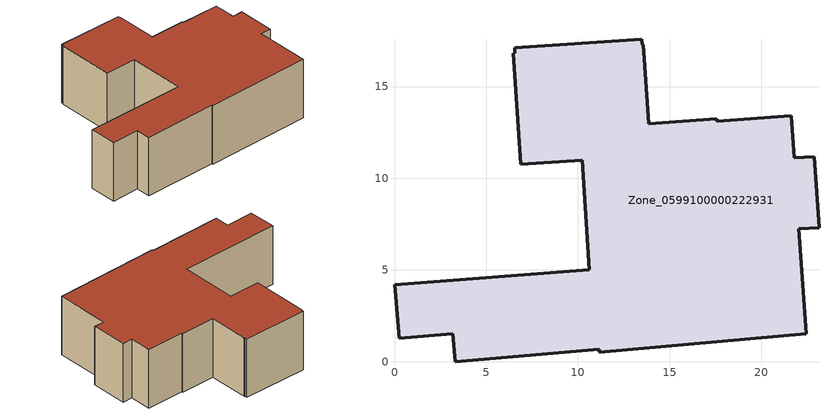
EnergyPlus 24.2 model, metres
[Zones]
Zone_0599100000222931
 floor ground (C_G): 0,4.21 10.63,5 10.23,10.99 6.89,10.77 6.48,16.81 6.57,16.81 6.55,17.11 13.48,17.57 13.51,17.29 13.57,17.29 13.87,12.97 17.57,13.24 17.57,13.12 21.64,13.41 21.8,11.11 22.88,11.18 23.15,7.3 22.05,7.23 22.47,1.51 11.16,0.52 11.15,0.66 3.3,0 3.17,1.53 0.25,1.29 z7.21
 wall outside (C_F): 0.25,1.29 3.17,1.53 3.3,0 11.15,0.66 11.16,0.52 22.47,1.51 22.05,7.23 23.15,7.3 22.88,11.18 21.8,11.11 21.64,13.41 17.57,13.12 17.57,13.24 13.87,12.97 13.57,17.29 13.51,17.29 13.48,17.57 6.55,17.11 6.57,16.81 6.48,16.81 6.89,10.77 10.23,10.99 10.63,5 0,4.21 0.25,1.29 z7.21:13.61
 roof outside (C_R): 10.63,5 0,4.21 0.25,1.29 3.17,1.53 3.3,0 11.15,0.66 11.16,0.52 22.47,1.51 22.05,7.23 23.15,7.3 22.88,11.18 21.8,11.11 21.64,13.41 17.57,13.12 17.57,13.24 13.87,12.97 13.57,17.29 13.51,17.29 13.48,17.57 6.55,17.11 6.57,16.81 6.48,16.81 6.89,10.77 10.23,10.99 z13.61
[BUILDING]
Pand.0599100000222931: North Axis=0; Terrain=City; Loads Convergence Tolerance Value=0.04; Temperature Convergence Tolerance Value=0.4; Solar Distribution=FullExterior; Maximum Number of Warmup Days=25; Minimum Number of Warmup Days=1
[Site:Location]
Rotterdam.The.Hague.AP_ZH_NLD Design_Conditions: Latitude=51.96; Longitude=4.45; Time Zone=1; Elevation=-4.5
[SITE:GROUNDTEMPERATURE:BUILDINGSURFACE]
18, 18, 18, 18, 18, 18, 18, 18, 18, 18, 18, 18
[MATERIAL] Thermal Absorptance=0.9; Solar Absorptance=0.7; Visible Absorptance=0.7
Name | Roughness | Thickness | Conductivity | Density | Specific Heat
G.D.1965 | MediumSmooth | 0.15 | 1 | 540 | 1210
F.D.1965 | Rough | 0.3 | 0.857143 | 1920 | 840
R.D.1965 | MediumRough | 0.2 | 0.08 | 1500 | 1000
[CONSTRUCTION]
C_G: G.D.1965
C_F: F.D.1965
C_R: R.D.1965
[ZONE]
Zone_0599100000222931: Type=1; Multiplier=1; Ceiling Height=Autocalculate; Volume=Autocalculate; Floor Area=autocalculate; Part of Total Floor Area=Yes
[ZONEINFILTRATION:DESIGNFLOWRATE]
Infil_Zone_0599100000222931: Zone or ZoneList or Space or SpaceList=Zone_0599100000222931; Schedule=AlwaysOn; Design Flow Rate Calculation Method=Flow/Area; Flow Rate per Floor Area=0.0042; Constant Term Coefficient=1; Temperature Term Coefficient=0; Velocity Term Coefficient=0; Velocity Squared Term Coefficient=0
[HVACTEMPLATE:ZONE:IDEALLOADSAIRSYSTEM]
Zone_0599100000222931: Maximum Heating Supply Air Temperature=50; Minimum Cooling Supply Air Temperature=13; Maximum Heating Supply Air Humidity Ratio=0.0156; Minimum Cooling Supply Air Humidity Ratio=0.0077; Heating Limit=NoLimit; Cooling Limit=NoLimit; Dehumidification Control Type=ConstantSensibleHeatRatio; Cooling Sensible Heat Ratio=0.7; Dehumidification Setpoint=60; Humidification Control Type=None; Humidification Setpoint=30; Outdoor Air Method=None; Outdoor Air Flow Rate per Person=0.00944; Outdoor Air Flow Rate per Zone Floor Area=0; Outdoor Air Flow Rate per Zone=0; Demand Controlled Ventilation Type=None; Outdoor Air Economizer Type=NoEconomizer; Heat Recovery Type=None; Sensible Heat Recovery Effectiveness=0.7; Latent Heat Recovery Effectiveness=0.65
[ZONECONTROL:THERMOSTAT]
ThermostatControl_Zone_0599100000222931: Zone or ZoneList=Zone_0599100000222931; Control Type Schedule=DualSetpointControlType; Control 1=Thermostat_Zone_0599100000222931; Temperature Difference Between Cutout And Setpoint=0
[THERMOSTATSETPOINT:DUALSETPOINT]
Thermostat_Zone_0599100000222931: Heating Setpoint Temperature Schedule=HeatingSetpoint_Zone_0599100000222931; Cooling Setpoint Temperature Schedule=CoolingSetpoint_Zone_0599100000222931
[SCHEDULE:COMPACT]
HeatingSetpoint_Zone_0599100000222931: Through: 12/31, For: AllDays, Until: 24:00, 21
CoolingSetpoint_Zone_0599100000222931: Through: 12/31, For: AllDays, Until: 24:00, 24
DualSetpointControlType: Through: 12/31, For: AllDays, Until: 24:00, 4
AlwaysOn: Through: 12/31, For: AllDays, Until: 24:00, 1
